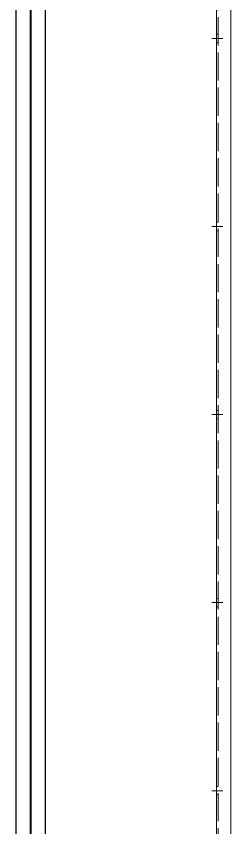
# Model space of a CAD drawing. Header units: millimetres. Extents: x 2913 to 35025, y 2470 to 25178.
# Drawn here: x 16490 to 16718, y 11639 to 12501 of the extents above; entities that cross this region are included whole.
import ezdxf

# ---------------------------------------------------------------- set-up
doc = ezdxf.new("R2010")
doc.units = ezdxf.units.MM
doc.linetypes.add('DASHED', pattern=[15, 12, -3])

# ---------------------------------------------------------------- blocks, each defined once
blk = doc.blocks.new('A$C66D76F0F')
at = {"color": 7, "lineweight": 13, "ltscale": 2.5}
for p, q in [((5, 2857.9), (5, 8.1)), ((20, 8.1), (20, 2758))]:
    blk.add_line(p, q, dxfattribs=at)
at = {"color": 7, "linetype": 'DASHED', "lineweight": 13, "ltscale": 2.5}
for p, q in [((6.6, 8.1), (6.6, 2857.9)), ((5, 1707.5), (6.6, 1707.5)), ((5, 1698.5), (6.6, 1698.5)), ((5, 1507.5), (6.6, 1507.5)), ((5, 1498.5), (6.6, 1498.5)), ((5, 1307.5), (6.6, 1307.5)), ((5, 1298.5), (6.6, 1298.5)), ((5, 1107.5), (6.6, 1107.5)), ((5, 1098.5), (6.6, 1098.5)), ((5, 907.5), (6.6, 907.5)), ((5, 898.5), (6.6, 898.5))]:
    blk.add_line(p, q, dxfattribs=at)
at = {"color": 7, "lineweight": 5}
for p, q in [((0, 1703), (11.6, 1703)), ((0, 1503), (11.6, 1503)), ((0, 1303), (11.6, 1303)), ((0, 1103), (11.6, 1103)), ((0, 903), (11.6, 903))]:
    blk.add_line(p, q, dxfattribs=at)
blk = doc.blocks.new('A$C30E44EA2')
for p, q in [((1085, 9.5), (1085, 2715.5)), ((1100, 9.5), (1100, 2715.5)), ((1100, 9.5), (1100, 2715.5))]:
    blk.add_line(p, q)
blk = doc.blocks.new('A$C1AFF22E1')
for p, q in [((1010.5, 0), (1010.5, 2966)), ((1025.5, 0), (1025.5, 2966))]:
    blk.add_line(p, q)
blk = doc.blocks.new('CT1')
at = {"color": 7}
for name, p in [('A$C66D76F0F', (875480.61, 212757.35)), ('A$C30E44EA2', (874187.61, 212752.85))]:
    blk.add_blockref(name, p, dxfattribs=at)
at = {"color": 2}
blk.add_blockref('A$C1AFF22E1', (874278.11, 212526.35), dxfattribs=at)
blk = doc.blocks.new('1')
at = {"lineweight": 5}
blk.add_blockref('CT1', (-858782.95, -201982.47), dxfattribs=at)

msp = doc.modelspace()

# ---------------------------------------------------------------- block references
msp.add_blockref('1', (0, 0))

doc.saveas('drawing.dxf')
